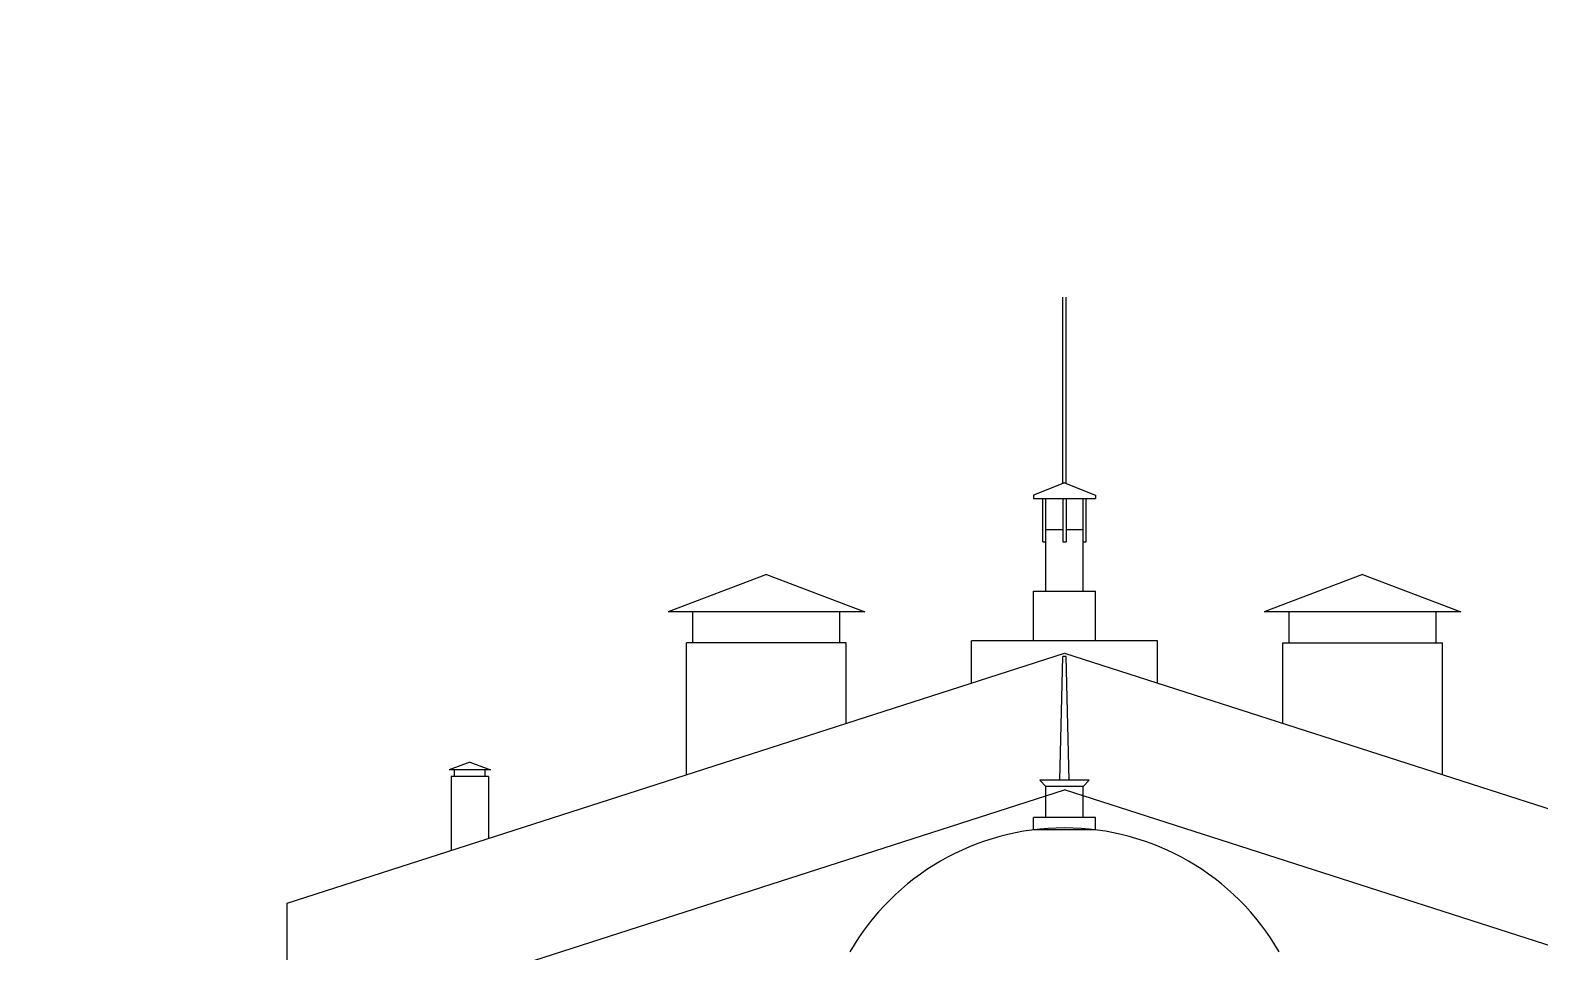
# Model space of a CAD drawing. Header units: inches. Extents: x -634 to 3638, y -6930911 to 5552.
# Drawn here: x 1440.72 to 1466.16, y 3529.66 to 3545.2 of the extents above; entities that cross this region are included whole.
import ezdxf

# ---------------------------------------------------------------- set-up
doc = ezdxf.new("R2010")
doc.units = ezdxf.units.IN
doc.header["$MEASUREMENT"] = 0
doc.layers.add('ALUC', color=202, linetype='Continuous')
doc.layers.add('WALL', color=243, linetype='Continuous')
doc.layers.add('ELEV', color=134, linetype='Continuous', lineweight=18)

msp = doc.modelspace()

# ---------------------------------------------------------------- hatches: boundary and pattern name
at = {"layer": 'ELEV', "linetype": 'Continuous'}
h = msp.add_hatch(dxfattribs=at)
h.set_pattern_fill('ANSI31', color=256, scale=0.01044, style=0)
h.set_pattern_definition([(45, (1262.311104, 3366.587935), (-0.02343928418428, 0.02343928418428), [])])
edge = h.paths.add_edge_path()
edge.add_ellipse((1445.78234, 3471.96182), major_axis=(0, 6932302.83262), ratio=0.00000001506, start_angle=89.999976115149, end_angle=270.000023884851)
edge.add_line((1445.67794, 3474.85168), (1445.67794, 3528.48347))
edge.add_line((1445.67794, 3528.48347), (1445.88675, 3528.48347))
edge.add_line((1445.88675, 3528.48347), (1445.88675, 3474.85168))

# ---------------------------------------------------------------- linework, layer by layer
at = {"layer": 'ALUC', "color": 7, "linetype": 'Continuous'}
for p, q in [((1458.12416, 3537.5565), (1458.12416, 3540.69905)), ((1458.17636, 3537.5565), (1458.17636, 3540.69905)), ((1458.15026, 3537.56694), (1457.62824, 3537.35813)), ((1457.62824, 3537.35813), (1457.62824, 3537.30593)), ((1458.15026, 3537.56694), (1458.67228, 3537.35813)), ((1458.67228, 3537.35813), (1458.67228, 3537.30593)), ((1457.62824, 3537.30593), (1458.67228, 3537.30593)), ((1457.78484, 3536.57511), (1457.78484, 3537.30593)), ((1457.83705, 3535.73988), (1457.83705, 3537.30593)), ((1458.12416, 3537.30593), (1458.12416, 3536.57511)), ((1458.17636, 3537.30593), (1458.17636, 3536.57511)), ((1458.46347, 3535.73988), (1458.46347, 3537.30593)), ((1458.51567, 3536.57511), (1458.51567, 3537.30593)), ((1457.78484, 3536.57511), (1457.83705, 3536.57511)), ((1457.83705, 3536.78391), (1458.12416, 3536.78391)), ((1458.12416, 3536.57511), (1458.17636, 3536.57511)), ((1458.17636, 3536.78391), (1458.46347, 3536.78391)), ((1458.46347, 3536.57511), (1458.51567, 3536.57511)), ((1457.62824, 3534.90465), (1457.62824, 3535.73988)), ((1457.62824, 3535.73988), (1458.67228, 3535.73988)), ((1458.67228, 3534.90465), (1458.67228, 3535.73988)), ((1459.71631, 3534.90465), (1456.5842, 3534.90465)), ((1456.5842, 3534.19269), (1456.5842, 3534.90465)), ((1459.71631, 3534.19269), (1459.71631, 3534.90465)), ((1445.0476, 3530.48615), (1458.15026, 3534.69584)), ((1458.07195, 3532.55414), (1458.12416, 3534.64221)), ((1458.17636, 3534.64221), (1458.12416, 3534.64221)), ((1458.15026, 3534.69584), (1471.25292, 3530.48615)), ((1458.22856, 3532.55414), (1458.17636, 3534.64221)), ((1457.83705, 3532.44973), (1457.73264, 3532.55414)), ((1458.56787, 3532.55414), (1457.73264, 3532.55414)), ((1458.46347, 3532.44973), (1458.56787, 3532.55414)), ((1445.9818, 3528.48347), (1458.15042, 3532.39306)), ((1457.83705, 3531.92772), (1457.83705, 3532.44973)), ((1458.46347, 3532.44973), (1457.83705, 3532.44973)), ((1470.31904, 3528.48347), (1458.15042, 3532.39306)), ((1458.46347, 3531.92772), (1458.46347, 3532.44973)), ((1457.62824, 3531.71891), (1457.62824, 3531.92772)), ((1458.67228, 3531.92772), (1457.62824, 3531.92772)), ((1458.67228, 3531.71891), (1458.67228, 3531.92772)), ((1458.67228, 3531.71891), (1457.62824, 3531.71891)), ((1445.0476, 3528.48347), (1445.0476, 3530.48615))]:
    msp.add_line(p, q, dxfattribs=at)
msp.add_arc((1458.15026, 3527.57552), 4.17615, 30, 150, dxfattribs=at)
at = {"layer": 'WALL', "linetype": 'Continuous'}
for p, q in [((1453.12587, 3536.02049), (1451.46846, 3535.39513)), ((1453.12587, 3536.02049), (1454.78327, 3535.39513)), ((1463.17465, 3536.02049), (1461.51724, 3535.39513)), ((1463.17465, 3536.02049), (1464.83206, 3535.39513)), ((1454.78327, 3535.39513), (1451.46846, 3535.39513)), ((1451.88607, 3534.87311), (1451.88607, 3535.39513)), ((1454.36566, 3534.87311), (1454.36566, 3535.39513)), ((1464.83206, 3535.39513), (1461.51724, 3535.39513)), ((1461.93486, 3534.87311), (1461.93486, 3535.39513)), ((1464.41444, 3534.87311), (1464.41444, 3535.39513)), ((1448.1275, 3532.8613), (1447.77945, 3532.72997)), ((1448.1275, 3532.8613), (1448.47556, 3532.72997)), ((1448.47556, 3532.72997), (1447.77945, 3532.72997)), ((1447.86715, 3532.62035), (1447.86715, 3532.72997)), ((1448.38786, 3532.62035), (1448.38786, 3532.72997))]:
    msp.add_line(p, q, dxfattribs=at)
at = {"layer": 'WALL', "color": 7, "linetype": 'Continuous'}
for p, q in [((1451.78167, 3532.64971), (1451.78167, 3534.87311)), ((1454.47006, 3534.87311), (1451.78167, 3534.87311)), ((1454.47006, 3533.51345), (1454.47006, 3534.87311)), ((1461.83045, 3533.51345), (1461.83045, 3534.87311)), ((1461.83045, 3534.87311), (1464.51885, 3534.87311)), ((1464.51885, 3532.64971), (1464.51885, 3534.87311)), ((1447.81429, 3532.62035), (1447.81429, 3531.37505)), ((1448.44071, 3532.62035), (1447.81429, 3532.62035)), ((1448.44071, 3532.62035), (1448.44071, 3531.57631))]:
    msp.add_line(p, q, dxfattribs=at)

doc.saveas('drawing.dxf')
